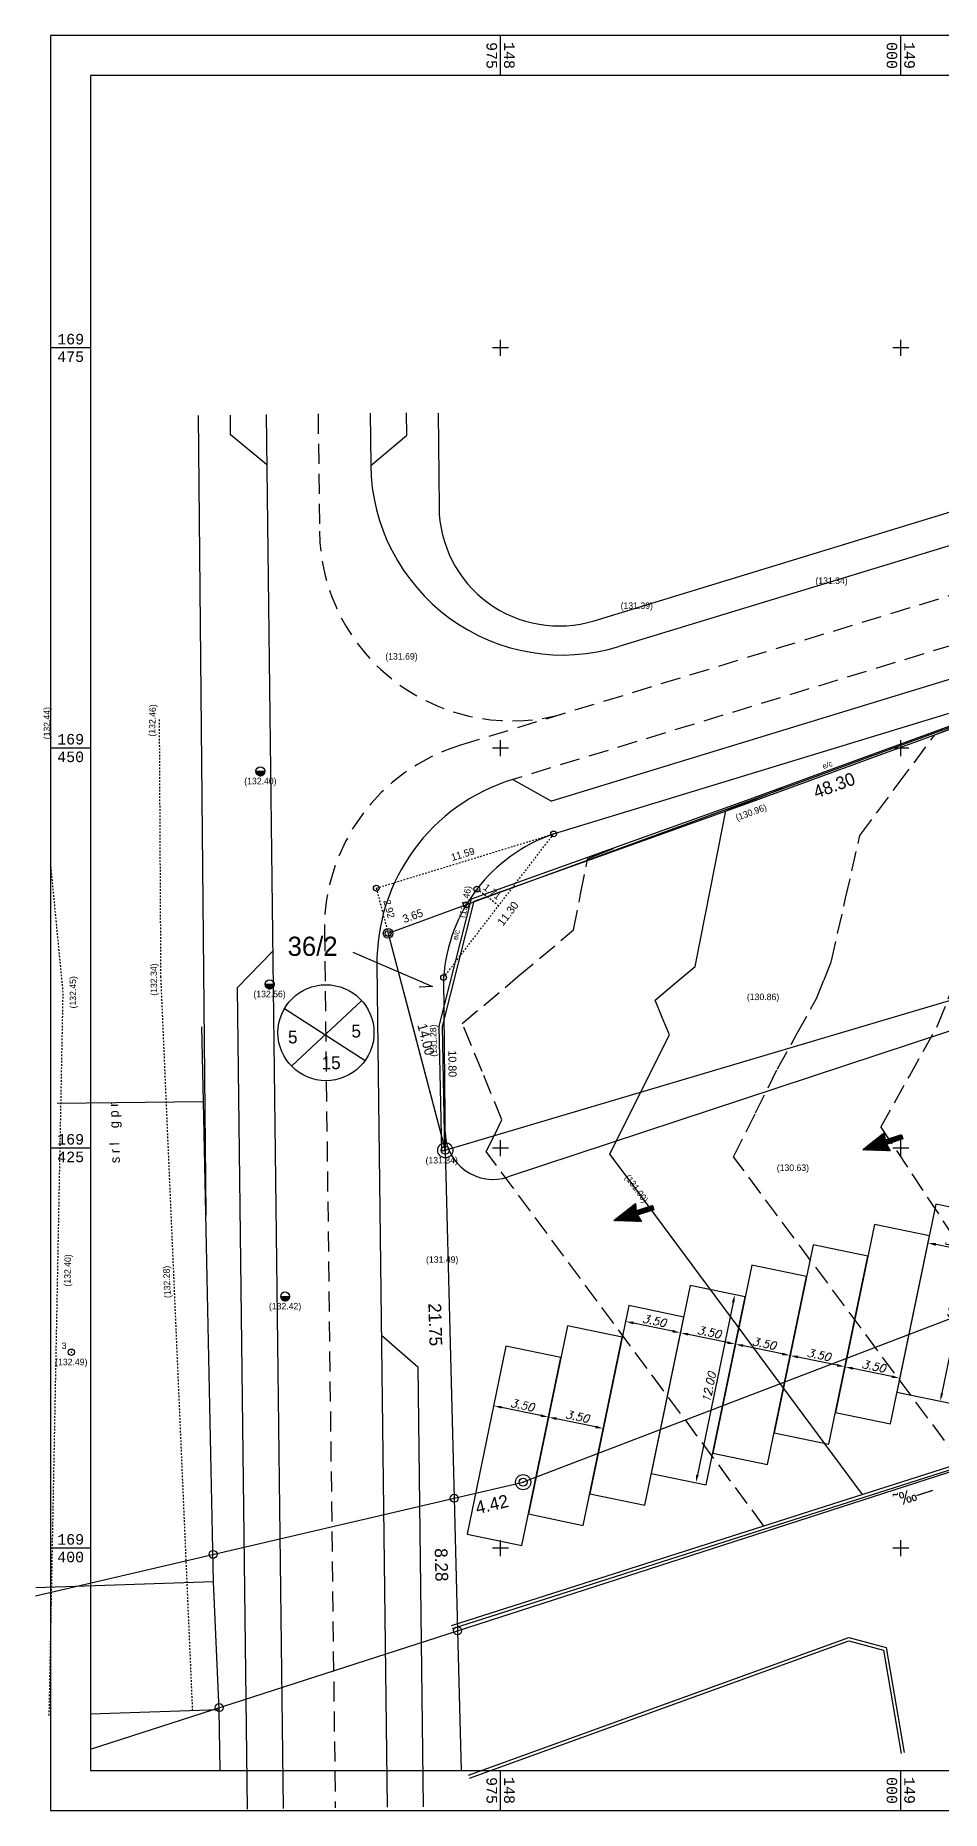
# Model space of a CAD drawing. Extents: x 148861 to 149208, y 169271 to 169495.
# Drawn here: x 148945.9 to 149002.5, y 169383.6 to 169494.5 of the extents above; entities that cross this region are included whole.
import ezdxf
from ezdxf.enums import TextEntityAlignment as Align

# ---------------------------------------------------------------- set-up
doc = ezdxf.new("R2010")
doc.units = 0
doc.header["$LTSCALE"] = 0.1
doc.header["$MEASUREMENT"] = 0
for name, pattern in [('DASHDOT', [1, 0.5, -0.25, 0, -0.25]), ('DASHED', [17.5, 12.5, -5]), ('DASHED2', [0.375, 0.25, -0.125]), ('HIDDEN', [0.375, 0.25, -0.125])]:
    doc.linetypes.add(name, pattern=pattern)
doc.layers.get('0').update_dxf_attribs({"linetype": 'CONTINUOUS'})
doc.layers.get('DEFPOINTS').update_dxf_attribs({"linetype": 'CONTINUOUS'})
for name, color, linetype in [('001', 4, 'CONTINUOUS'), ('1KIR-EVEN', 142, 'CONTINUOUS'), ('2NEW_PT', 6, 'CONTINUOUS'), ('2OLD_PT', 3, 'CONTINUOUS'), ('ARKADI-CONT', 3, 'DASHED'), ('ARKADI-CONT-STEP', 5, 'CONTINUOUS'), ('BASIS_0-_1-_2-', 7, 'CONTINUOUS'), ('D', 4, 'CONTINUOUS'), ('DESC', 2, 'CONTINUOUS'), ('ELEV-CONT', 3, 'CONTINUOUS'), ('ELEV-POINT', 2, 'CONTINUOUS'), ('FRAME', 8, 'CONTINUOUS'), ('GRID1', 34, 'CONTINUOUS'), ('GRID2', 54, 'CONTINUOUS'), ('L', 7, 'CONTINUOUS'), ('P', 3, 'CONTINUOUS'), ('TR_ANOT_L', 8, 'CONTINUOUS'), ('TR_GILYON', 8, 'CONTINUOUS'), ('TR_MIDA', 8, 'CONTINUOUS'), ('Y', 4, 'DASHDOT')]:
    doc.layers.add(name, color=color, linetype=linetype)
doc.styles.add('10', font='heb.shx')
doc.styles.add('ITALIC', font='italic.shx')
doc.styles.add('MONOSI', font='monosi', dxfattribs={"width": 0.8})
doc.styles.add('S2', font='miryl.shx')
doc.styles.add('TRHEBTXT', font='hebtxt.shx')
doc.dimstyles.new('DIM-250', dxfattribs={"dimtxt": 0.5, "dimasz": 0.5, "dimexe": 0.1, "dimexo": 0.625, "dimgap": 0.15, "dimtad": 1, "dimzin": 1, "dimtxsty": 'ITALIC', "dimcen": 2.5, "dimse1": 1, "dimse2": 1, "dimazin": 3, "dimtfac": 1, "dimtmove": 0, "dimatfit": 3, "dimtolj": 1, "dimtzin": 0})

# ---------------------------------------------------------------- blocks, each defined once
blk = doc.blocks.new('TRP0001')
at = {"linetype": 'CONTINUOUS'}
for centre, radius in [((0, 0, 3000), 0.95), ((0, 0, 3001), 0.5)]:
    blk.add_circle(centre, radius, dxfattribs=at)
blk.add_point((0, 0))
at = {"style": 'TRHEBTXT', "flags": 8}
blk.add_attdef('HIGHTC', (1.5, 0), '', height=1.6, dxfattribs=at)
blk = doc.blocks.new('TRP0002')
at = {"linetype": 'CONTINUOUS'}
blk.add_circle((0, 0, 3000), 0.5, dxfattribs=at)
blk.add_point((0, 0))
at = {"style": 'TRHEBTXT', "flags": 8}
blk.add_attdef('HIGHTC', (1, 0), '', height=1.6, dxfattribs=at)
blk = doc.blocks.new('TR_FRONT')
blk = doc.blocks.new('ANOT10')
blk = doc.blocks.new('2')
at = {"layer": 'DESC'}
blk.add_circle((0, 0), 0.18, dxfattribs=at)
blk = doc.blocks.new('3')
at = {"layer": 'DESC'}
for radius in [0.3, 0.18]:
    blk.add_circle((0, 0), radius, dxfattribs=at)
blk = doc.blocks.new('GRIDA1')
at = {"layer": 'GRID1'}
blk.add_line((5, 0), (-5, 0), dxfattribs=at)
blk = doc.blocks.new('GRIDA2')
at = {"layer": 'GRID1'}
for p, q in [((2, 0), (-2, 0)), ((0, -2), (0, 2))]:
    blk.add_line(p, q, dxfattribs=at)
blk = doc.blocks.new('*D54')
at = {"layer": 'DEFPOINTS', "color": 0}
for p in [(149001.7, 169419.08), (149001.18, 169416.56), (149004.6, 169415.85)]:
    blk.add_point(p, dxfattribs=at)
at = {"layer": 'FRAME', "color": 0}
blk.add_line((149004.63, 169418.47), (149002.19, 169418.98), dxfattribs=at)
for points in [[(149002.2, 169419.06), (149002.17, 169418.89), (149001.7, 169419.08)], [(149004.65, 169418.55), (149004.62, 169418.39), (149005.12, 169418.37)]]:
    blk.add_solid(points, dxfattribs=at)
at = {"layer": 'FRAME', "color": 0, "insert": (149003.49, 169419.11), "char_height": 0.5, "attachment_point": 5, "rotation": 348.29, "style": 'ITALIC'}
blk.add_mtext('\\A1;3.50', dxfattribs=at)
blk = doc.blocks.new('*D55')
at = {"layer": 'DEFPOINTS', "color": 0}
for p in [(148996.52, 169411.33), (148996.22, 169409.91), (148999.65, 169409.2)]:
    blk.add_point(p, dxfattribs=at)
at = {"layer": 'FRAME', "color": 0}
blk.add_line((148999.45, 169410.72), (148997.01, 169411.23), dxfattribs=at)
for points in [[(148997.02, 169411.31), (148996.99, 169411.15), (148996.52, 169411.33)], [(148999.47, 169410.8), (148999.44, 169410.64), (148999.94, 169410.62)]]:
    blk.add_solid(points, dxfattribs=at)
at = {"layer": 'FRAME', "color": 0, "insert": (148998.31, 169411.37), "char_height": 0.5, "attachment_point": 5, "rotation": 348.29, "style": 'ITALIC'}
blk.add_mtext('\\A1;3.50', dxfattribs=at)
blk = doc.blocks.new('*D56')
at = {"layer": 'DEFPOINTS', "color": 0}
for p in [(148993.09, 169412.04), (148992.57, 169409.52), (148996.22, 169409.91)]:
    blk.add_point(p, dxfattribs=at)
at = {"layer": 'FRAME', "color": 0}
blk.add_line((148996.03, 169411.43), (148993.58, 169411.94), dxfattribs=at)
for points in [[(148993.6, 169412.02), (148993.56, 169411.86), (148993.09, 169412.04)], [(148996.04, 169411.51), (148996.01, 169411.35), (148996.52, 169411.33)]]:
    blk.add_solid(points, dxfattribs=at)
at = {"layer": 'FRAME', "color": 0, "insert": (148994.88, 169412.08), "char_height": 0.5, "attachment_point": 5, "rotation": 348.29, "style": 'ITALIC'}
blk.add_mtext('\\A1;3.50', dxfattribs=at)
blk = doc.blocks.new('*D57')
at = {"layer": 'DEFPOINTS', "color": 0}
for p in [(148989.66, 169412.75), (148989.14, 169410.23), (148992.57, 169409.52)]:
    blk.add_point(p, dxfattribs=at)
at = {"layer": 'FRAME', "color": 0}
blk.add_line((148992.6, 169412.14), (148990.15, 169412.65), dxfattribs=at)
for points in [[(148990.17, 169412.73), (148990.13, 169412.57), (148989.66, 169412.75)], [(148992.62, 169412.22), (148992.58, 169412.06), (148993.09, 169412.04)]]:
    blk.add_solid(points, dxfattribs=at)
at = {"layer": 'FRAME', "color": 0, "insert": (148991.46, 169412.79), "char_height": 0.5, "attachment_point": 5, "rotation": 348.29, "style": 'ITALIC'}
blk.add_mtext('\\A1;3.50', dxfattribs=at)
blk = doc.blocks.new('*D58')
at = {"layer": 'DEFPOINTS', "color": 0}
for p in [(148986.23, 169413.46), (148985.71, 169410.95), (148989.14, 169410.23)]:
    blk.add_point(p, dxfattribs=at)
at = {"layer": 'FRAME', "color": 0}
blk.add_line((148989.17, 169412.85), (148986.72, 169413.36), dxfattribs=at)
for points in [[(148986.74, 169413.44), (148986.71, 169413.28), (148986.23, 169413.46)], [(148989.19, 169412.93), (148989.16, 169412.77), (148989.66, 169412.75)]]:
    blk.add_solid(points, dxfattribs=at)
at = {"layer": 'FRAME', "color": 0, "insert": (148988.03, 169413.5), "char_height": 0.5, "attachment_point": 5, "rotation": 348.29, "style": 'ITALIC'}
blk.add_mtext('\\A1;3.50', dxfattribs=at)
blk = doc.blocks.new('*D59')
at = {"layer": 'DEFPOINTS', "color": 0}
for p in [(148982.81, 169414.17), (148982.29, 169411.66), (148985.71, 169410.95)]:
    blk.add_point(p, dxfattribs=at)
at = {"layer": 'FRAME', "color": 0}
blk.add_line((148985.75, 169413.56), (148983.3, 169414.07), dxfattribs=at)
for points in [[(148983.31, 169414.15), (148983.28, 169413.99), (148982.81, 169414.17)], [(148985.76, 169413.64), (148985.73, 169413.48), (148986.23, 169413.46)]]:
    blk.add_solid(points, dxfattribs=at)
at = {"layer": 'FRAME', "color": 0, "insert": (148984.6, 169414.21), "char_height": 0.5, "attachment_point": 5, "rotation": 348.29, "style": 'ITALIC'}
blk.add_mtext('\\A1;3.50', dxfattribs=at)
blk = doc.blocks.new('*D60')
at = {"layer": 'DEFPOINTS', "color": 0}
for p in [(148977.99, 169408.19), (148977.7, 169406.77), (148981.13, 169406.06)]:
    blk.add_point(p, dxfattribs=at)
at = {"layer": 'FRAME', "color": 0}
blk.add_line((148980.93, 169407.58), (148978.48, 169408.09), dxfattribs=at)
for points in [[(148978.5, 169408.17), (148978.47, 169408.01), (148977.99, 169408.19)], [(148980.95, 169407.66), (148980.91, 169407.5), (148981.42, 169407.48)]]:
    blk.add_solid(points, dxfattribs=at)
at = {"layer": 'FRAME', "color": 0, "insert": (148979.79, 169408.23), "char_height": 0.5, "attachment_point": 5, "rotation": 348.29, "style": 'ITALIC'}
blk.add_mtext('\\A1;3.50', dxfattribs=at)
blk = doc.blocks.new('*D61')
at = {"layer": 'DEFPOINTS', "color": 0}
for p in [(148974.57, 169408.9), (148974.05, 169406.38), (148977.7, 169406.77)]:
    blk.add_point(p, dxfattribs=at)
at = {"layer": 'FRAME', "color": 0}
blk.add_line((148977.5, 169408.29), (148975.06, 169408.8), dxfattribs=at)
for points in [[(148975.07, 169408.88), (148975.04, 169408.72), (148974.57, 169408.9)], [(148977.52, 169408.37), (148977.49, 169408.21), (148977.99, 169408.19)]]:
    blk.add_solid(points, dxfattribs=at)
at = {"layer": 'FRAME', "color": 0, "insert": (148976.36, 169408.94), "char_height": 0.5, "attachment_point": 5, "rotation": 348.29, "style": 'ITALIC'}
blk.add_mtext('\\A1;3.50', dxfattribs=at)
blk = doc.blocks.new('*D62')
at = {"layer": 'DEFPOINTS', "color": 0}
for p in [(149002.2, 169421.5), (148999.76, 169409.75), (149002.47, 169409.19)]:
    blk.add_point(p, dxfattribs=at)
at = {"layer": 'FRAME', "color": 0}
blk.add_line((149004.8, 169420.45), (149002.57, 169409.68), dxfattribs=at)
for points in [[(149004.72, 169420.46), (149004.88, 169420.43), (149004.9, 169420.94)], [(149002.49, 169409.69), (149002.65, 169409.66), (149002.47, 169409.19)]]:
    blk.add_solid(points, dxfattribs=at)
at = {"layer": 'FRAME', "color": 0, "insert": (149003.29, 169415.14), "char_height": 0.5, "attachment_point": 5, "rotation": 78.29, "style": 'ITALIC'}
blk.add_mtext('\\A1;12.00', dxfattribs=at)
blk = doc.blocks.new('*D64')
at = {"layer": 'DEFPOINTS', "color": 0}
for p in [(148990.28, 169415.71), (148987.2, 169404.1), (148987.84, 169403.96)]:
    blk.add_point(p, dxfattribs=at)
at = {"layer": 'FRAME', "color": 0}
blk.add_line((148989.53, 169415.36), (148987.3, 169404.59), dxfattribs=at)
for points in [[(148989.45, 169415.37), (148989.61, 169415.34), (148989.63, 169415.85)], [(148987.22, 169404.6), (148987.38, 169404.57), (148987.2, 169404.1)]]:
    blk.add_solid(points, dxfattribs=at)
at = {"layer": 'FRAME', "color": 0, "insert": (148988.02, 169410.05), "char_height": 0.5, "attachment_point": 5, "rotation": 78.29, "style": 'ITALIC'}
blk.add_mtext('\\A1;12.00', dxfattribs=at)
blk = doc.blocks.new('*X35')
at = {"color": 0}
for p, q in [((1255.865578, 916.843232), (1256.124858, 917.102512)), ((1255.875812, 916.871144), (1256.120115, 917.115447)), ((1255.886047, 916.899056), (1256.115372, 917.128381)), ((1255.896281, 916.926968), (1256.11063, 917.141316)), ((1255.906516, 916.95488), (1256.105887, 917.154251)), ((1255.91675, 916.982792), (1256.101144, 917.167186)), ((1255.926985, 917.010704), (1256.096401, 917.180121)), ((1255.937219, 917.038616), (1256.091658, 917.193056)), ((1255.947453, 917.066529), (1256.086916, 917.205991)), ((1255.957688, 917.094441), (1256.082173, 917.218926)), ((1255.967922, 917.122353), (1256.07743, 917.231861)), ((1255.978157, 917.150265), (1256.072687, 917.244795)), ((1255.988391, 917.178177), (1256.067944, 917.25773)), ((1255.998626, 917.206089), (1256.063202, 917.270665)), ((1256.00886, 917.234001), (1256.058459, 917.2836)), ((1256.019095, 917.261913), (1256.053716, 917.296535)), ((1256.029329, 917.289825), (1256.048973, 917.30947)), ((1256.039563, 917.317738), (1256.044231, 917.322405)), ((1255.497138, 915.838396), (1256.295598, 916.636856)), ((1255.505964, 915.829544), (1256.300341, 916.623921)), ((1255.507373, 915.866308), (1256.290856, 916.649791)), ((1255.517607, 915.89422), (1256.286113, 916.662726)), ((1255.527841, 915.922132), (1256.28137, 916.675661)), ((1255.529081, 915.834983), (1256.305084, 916.610986)), ((1255.538076, 915.950044), (1256.276627, 916.688596)), ((1255.54831, 915.977956), (1256.271884, 916.70153)), ((1255.552198, 915.840422), (1256.309827, 916.598051)), ((1255.558545, 916.005868), (1256.267142, 916.714465)), ((1255.568779, 916.03378), (1256.262399, 916.7274)), ((1255.575315, 915.845862), (1256.31457, 916.585116)), ((1255.579014, 916.061693), (1256.257656, 916.740335)), ((1255.589248, 916.089605), (1256.252913, 916.75327)), ((1255.598432, 915.851301), (1256.319312, 916.572182)), ((1255.599482, 916.117517), (1256.24817, 916.766205)), ((1255.609717, 916.145429), (1256.243428, 916.77914)), ((1255.619951, 916.173341), (1256.238685, 916.792075)), ((1255.621549, 915.85674), (1256.324055, 916.559247)), ((1255.630186, 916.201253), (1256.233942, 916.805009)), ((1255.64042, 916.229165), (1256.229199, 916.817944)), ((1255.644666, 915.86218), (1256.328798, 916.546312)), ((1255.650655, 916.257077), (1256.224457, 916.830879)), ((1255.660889, 916.284989), (1256.219714, 916.843814)), ((1255.667783, 915.867619), (1256.333541, 916.533377)), ((1255.671124, 916.312902), (1256.214971, 916.856749)), ((1255.681358, 916.340814), (1256.210228, 916.869684)), ((1255.6909, 915.873058), (1256.338283, 916.520442)), ((1255.691592, 916.368726), (1256.205485, 916.882619)), ((1255.701827, 916.396638), (1256.200743, 916.895554)), ((1255.712061, 916.42455), (1256.196, 916.908488)), ((1255.714016, 915.878497), (1256.343026, 916.507507)), ((1255.722296, 916.452462), (1256.191257, 916.921423)), ((1255.73253, 916.480374), (1256.186514, 916.934358)), ((1255.737133, 915.883937), (1256.347769, 916.494572)), ((1255.742765, 916.508286), (1256.181771, 916.947293)), ((1255.752999, 916.536198), (1256.177029, 916.960228)), ((1255.76025, 915.889376), (1256.352512, 916.481637)), ((1255.763234, 916.564111), (1256.172286, 916.973163)), ((1255.773468, 916.592023), (1256.167543, 916.986098)), ((1255.783367, 915.894815), (1256.357255, 916.468703)), ((1255.783702, 916.619935), (1256.1628, 916.999033)), ((1255.793937, 916.647847), (1256.158057, 917.011968)), ((1255.804171, 916.675759), (1256.153315, 917.024902)), ((1255.806484, 915.900255), (1256.361997, 916.455768)), ((1255.814406, 916.703671), (1256.148572, 917.037837)), ((1255.82464, 916.731583), (1256.143829, 917.050772)), ((1255.829601, 915.905694), (1256.36674, 916.442833)), ((1255.834875, 916.759495), (1256.139086, 917.063707)), ((1255.845109, 916.787407), (1256.134344, 917.076642)), ((1255.852718, 915.911133), (1256.371483, 916.429898)), ((1255.855343, 916.81532), (1256.129601, 917.089577)), ((1255.875835, 915.916572), (1256.376226, 916.416963)), ((1255.898952, 915.922012), (1256.380969, 916.404028)), ((1255.917753, 915.923135), (1256.385711, 916.391093)), ((1255.917753, 915.905457), (1256.390454, 916.378158)), ((1255.917753, 915.887779), (1256.395197, 916.365224)), ((1255.917753, 915.870102), (1256.39994, 916.352289)), ((1255.917753, 915.852424), (1256.404683, 916.339354)), ((1255.917753, 915.834746), (1256.409425, 916.326419)), ((1255.917753, 915.817069), (1256.414168, 916.313484)), ((1255.917753, 915.799391), (1256.418911, 916.300549)), ((1255.917753, 915.781713), (1256.423654, 916.287614)), ((1255.917753, 915.764036), (1256.428396, 916.274679)), ((1255.917753, 915.746358), (1256.433139, 916.261744)), ((1255.917753, 915.72868), (1256.437882, 916.24881)), ((1255.917753, 915.711002), (1256.442625, 916.235875)), ((1255.917753, 915.693325), (1256.447368, 916.22294)), ((1256.168391, 915.926285), (1256.45211, 916.210005)), ((1256.182701, 915.922918), (1256.456853, 916.19707)), ((1256.197012, 915.919551), (1256.461596, 916.184135)), ((1256.211322, 915.916184), (1256.466339, 916.1712)), ((1256.225633, 915.912817), (1256.471082, 916.158265)), ((1256.239943, 915.909449), (1256.475824, 916.145331)), ((1256.254254, 915.906082), (1256.480567, 916.132396)), ((1256.268564, 915.902715), (1256.48531, 916.119461)), ((1256.282875, 915.899348), (1256.490053, 916.106526)), ((1256.297185, 915.895981), (1256.494796, 916.093591)), ((1256.311496, 915.892613), (1256.499538, 916.080656)), ((1256.325806, 915.889246), (1256.504281, 916.067721)), ((1255.917753, 915.675647), (1256.167753, 915.925647)), ((1255.917753, 915.657969), (1256.167753, 915.907969)), ((1255.917753, 915.640292), (1256.167753, 915.890292)), ((1255.917753, 915.622614), (1256.167753, 915.872614)), ((1255.917753, 915.604936), (1256.167753, 915.854936)), ((1255.917753, 915.587259), (1256.167753, 915.837259)), ((1255.917753, 915.569581), (1256.167753, 915.819581)), ((1255.917753, 915.551903), (1256.167753, 915.801903)), ((1255.917753, 915.534226), (1256.167753, 915.784226)), ((1255.917753, 915.516548), (1256.167753, 915.766548)), ((1255.917753, 915.49887), (1256.167753, 915.74887)), ((1255.917753, 915.481193), (1256.167753, 915.731193)), ((1255.917753, 915.463515), (1256.167753, 915.713515)), ((1255.917753, 915.445837), (1256.167753, 915.695837)), ((1255.917753, 915.42816), (1256.167753, 915.67816)), ((1255.917753, 915.410482), (1256.167753, 915.660482)), ((1255.917753, 915.392804), (1256.167753, 915.642804)), ((1255.917753, 915.375127), (1256.167753, 915.625127)), ((1255.917753, 915.357449), (1256.167753, 915.607449)), ((1255.917753, 915.339771), (1256.167753, 915.589771)), ((1255.917753, 915.322094), (1256.167753, 915.572094)), ((1255.917753, 915.304416), (1256.167753, 915.554416)), ((1255.917753, 915.286738), (1256.167753, 915.536738)), ((1255.917753, 915.269061), (1256.167753, 915.519061)), ((1255.917753, 915.251383), (1256.167753, 915.501383)), ((1255.917753, 915.233705), (1256.167753, 915.483705)), ((1255.917753, 915.216028), (1256.167753, 915.466028)), ((1255.917753, 915.19835), (1256.167753, 915.44835)), ((1255.917753, 915.180672), (1256.167753, 915.430672)), ((1255.917753, 915.162995), (1256.167753, 915.412995)), ((1255.917753, 915.145317), (1256.167753, 915.395317)), ((1255.917753, 915.127639), (1256.167753, 915.377639)), ((1255.917753, 915.109962), (1256.167753, 915.359962)), ((1255.917753, 915.092284), (1256.167753, 915.342284)), ((1255.917753, 915.074606), (1256.167753, 915.324606)), ((1255.917753, 915.056929), (1256.167753, 915.306929)), ((1255.917753, 915.039251), (1256.167753, 915.289251)), ((1255.917753, 915.021573), (1256.167753, 915.271573)), ((1255.917753, 915.003896), (1256.167753, 915.253896)), ((1255.917753, 914.986218), (1256.167753, 915.236218)), ((1255.917753, 914.96854), (1256.167753, 915.21854)), ((1255.917753, 914.950863), (1256.167753, 915.200863)), ((1255.917753, 914.933185), (1256.167753, 915.183185)), ((1255.928681, 914.926435), (1256.167753, 915.165507)), ((1255.946358, 914.926435), (1256.167753, 915.14783)), ((1255.964036, 914.926435), (1256.167753, 915.130152)), ((1255.981714, 914.926435), (1256.167753, 915.112474)), ((1255.999391, 914.926435), (1256.167753, 915.094797)), ((1256.017069, 914.926435), (1256.167753, 915.077119)), ((1256.034747, 914.926435), (1256.167753, 915.059441)), ((1256.052424, 914.926435), (1256.167753, 915.041764)), ((1256.340117, 915.885879), (1256.509024, 916.054786)), ((1256.354427, 915.882512), (1256.513767, 916.041852)), ((1256.368738, 915.879145), (1256.518509, 916.028917)), ((1256.383048, 915.875778), (1256.523252, 916.015982)), ((1256.397359, 915.87241), (1256.527995, 916.003047)), ((1256.411669, 915.869043), (1256.532738, 915.990112)), ((1256.42598, 915.865676), (1256.537481, 915.977177)), ((1256.44029, 915.862309), (1256.542223, 915.964242)), ((1256.454601, 915.858942), (1256.546966, 915.951307)), ((1256.468911, 915.855575), (1256.551709, 915.938372)), ((1256.483222, 915.852207), (1256.556452, 915.925438)), ((1256.497532, 915.84884), (1256.561195, 915.912503)), ((1256.511843, 915.845473), (1256.565937, 915.899568)), ((1256.526153, 915.842106), (1256.57068, 915.886633)), ((1256.540464, 915.838739), (1256.575423, 915.873698)), ((1256.554774, 915.835371), (1256.580166, 915.860763)), ((1256.569085, 915.832004), (1256.584909, 915.847828)), ((1256.583395, 915.828637), (1256.589651, 915.834893)), ((1256.070102, 914.926435), (1256.167753, 915.024086)), ((1256.08778, 914.926435), (1256.167753, 915.006408)), ((1256.105457, 914.926435), (1256.167753, 914.988731)), ((1256.123135, 914.926435), (1256.167753, 914.971053)), ((1256.140813, 914.926435), (1256.167753, 914.953375)), ((1256.15849, 914.926435), (1256.167753, 914.935698))]:
    blk.add_line(p, q, dxfattribs=at)

msp = doc.modelspace()

# ---------------------------------------------------------------- linework, layer by layer
at = {"color": 7}
for points in [[(148999.346, 169424.831), (148997.621, 169424.889), (148998.975, 169425.959), (148999.015, 169425.49), (149000.041, 169425.827), (149000.126, 169425.57), (148999.1, 169425.233)], [(148983.802, 169420.41), (148982.078, 169420.469), (148983.431, 169421.539), (148983.472, 169421.069), (148984.498, 169421.406), (148984.582, 169421.15), (148983.556, 169420.813)]]:
    msp.add_lwpolyline(points, close=True, dxfattribs=at)
at = {"layer": '001'}
for p, q in [((148958.096, 169470.809), (148958.111, 169469.581)), ((148960.346, 169470.837), (148961.421, 169383.729)), ((148966.845, 169470.917), (148966.886, 169467.663)), ((148969.095, 169470.945), (148969.113, 169469.538)), ((148960.384, 169467.722), (148958.111, 169469.581)), ((148966.886, 169467.663), (148969.113, 169469.538)), ((148975.762, 169448.034), (148978.186, 169446.684)), ((148960.76, 169437.28), (148958.538, 169435.012)), ((148967.271, 169436.411), (148967.921, 169383.81)), ((148958.538, 169435.012), (148959.172, 169383.701)), ((148967.557, 169413.312), (148969.831, 169411.33)), ((148969.831, 169411.33), (148970.171, 169383.837))]:
    msp.add_line(p, q, dxfattribs=at)
at = {"layer": '001', "color": 7, "linetype": 'HIDDEN', "ltscale": 50}
for p, q in [((148963.596, 169470.877), (148963.686, 169463.548)), ((149036.419, 169469.717), (148972.485, 169450.17)), ((149037.296, 169466.848), (148975.762, 169448.034)), ((148963.995, 169438.546), (148964.671, 169383.769))]:
    msp.add_line(p, q, dxfattribs=at)
at = {"layer": '001'}
for centre, radius, start, end in [((148978.885, 169467.812), 12, 180.70738, 287.00049), ((148979.271, 169436.559), 12, 107.00049, 180.70738), ((148974.534, 169426.045), 3, 180.5599, 288.28996)]:
    msp.add_arc(centre, radius, start, end, dxfattribs=at)
at = {"layer": '001', "color": 7, "linetype": 'HIDDEN', "ltscale": 50}
for centre, start, end in [((148975.685, 169463.696), 180.70738, 287.00049), ((148975.994, 169438.694), 107.00049, 180.70738)]:
    msp.add_arc(centre, 12, start, end, dxfattribs=at)
at = {"layer": '1KIR-EVEN', "color": 8}
for p, q in [((149005.289, 169405.797), (148971.909, 169395.147)), ((149005.35, 169405.607), (148971.97, 169394.957)), ((148972.986, 169385.81), (148996.747, 169394.417)), ((148973.054, 169385.622), (148996.756, 169394.208)), ((148996.747, 169394.417), (148999.096, 169393.79)), ((148996.756, 169394.208), (148998.921, 169393.63)), ((148999.096, 169393.79), (149000.211, 169387.228)), ((148998.921, 169393.63), (149000.019, 169387.164))]:
    msp.add_line(p, q, dxfattribs=at)
at = {"layer": 'ARKADI-CONT', "color": 8}
msp.add_line((148998.76, 169426.303), (149011.125, 169407.621), dxfattribs=at)
for points in [[(148998.76, 169426.303), (149000.543, 169429.503), (149002.325, 169432.704), (149003.853, 169436.561), (149005.381, 169440.418), (149005.575, 169441.275), (149005.769, 169442.132), (149006.711, 169443.397), (149007.654, 169444.663), (149010.639, 169447.423), (149013.625, 169450.183), (149017.457, 169454.002), (149021.29, 169457.82), (149021.29, 169457.82), (149028.296, 169457.84), (149035.302, 169457.86), (149035.684, 169459.043), (149036.066, 169460.226)], [(149003.785, 169405.317), (148989.886, 169424.019), (148989.56, 169424.459), (148990.927, 169427.206), (148992.294, 169429.952), (148993.516, 169432.146), (148994.738, 169434.34), (148995.205, 169435.519), (148995.672, 169436.697), (148996.558, 169440.615), (148997.443, 169444.533), (148999.783, 169447.674), (149002.123, 169450.815), (149002.656, 169451.027), (149003.19, 169451.238)], [(148991.456, 169401.384), (148975.788, 169422.516), (148974.102, 169424.79), (148974.594, 169425.777), (148975.085, 169426.764), (148973.845, 169429.779), (148972.606, 169432.794), (148976.085, 169435.718), (148979.564, 169438.641), (148980.001, 169440.862), (148980.439, 169443.082), (148981.251, 169443.403), (148982.063, 169443.725)]]:
    msp.add_lwpolyline(points, dxfattribs=at)
at = {"layer": 'ARKADI-CONT-STEP', "color": 8}
msp.add_lwpolyline([(148997.609, 169403.347), (148982.837, 169423.268), (148981.831, 169424.625), (148983.687, 169428.354), (148985.543, 169432.082), (148985.098, 169433.164), (148984.653, 169434.247), (148985.902, 169435.296), (148987.151, 169436.346), (148988.11, 169441.209), (148989.069, 169446.072), (148990.848, 169446.777), (148992.626, 169447.482)], dxfattribs=at)
at = {"layer": 'BASIS_0-_1-_2-', "color": 8}
for p, q in [((148971.546, 169424.863), (149058.965, 169450.855)), ((148968.93, 169434.789), (148971.546, 169424.863)), ((149053.874, 169433.792), (148976.408, 169404.124)), ((148971.546, 169424.863), (148972.101, 169403.121)), ((148972.311, 169394.845), (149054.503, 169421.378)), ((148972.101, 169403.121), (148976.408, 169404.124)), ((148945.944, 169397.027), (148972.101, 169403.121)), ((148972.101, 169403.121), (148972.311, 169394.845)), ((148949.39, 169387.446), (148972.311, 169394.845)), ((148972.311, 169394.845), (148972.533, 169386.109))]:
    msp.add_line(p, q, dxfattribs=at)
at = {"layer": 'BASIS_0-_1-_2-', "color": 8, "linetype": 'CONTINUOUS'}
for p, q in [((148956.441, 169427.897), (148956.34, 169432.575)), ((148956.441, 169427.897), (148947.289, 169427.788)), ((148957.071, 169397.9), (148956.441, 169427.897)), ((148957.071, 169397.9), (148945.966, 169397.529)), ((148957.427, 169389.907), (148957.071, 169397.9)), ((148957.427, 169389.907), (148949.39, 169389.639)), ((148957.471, 169386.109), (148957.427, 169389.907))]:
    msp.add_line(p, q, dxfattribs=at)
at = {"layer": 'D', "color": 8}
for p, q in [((148961.502, 169433.727), (148966.529, 169430.464)), ((148966.321, 169434.217), (148961.931, 169430.128))]:
    msp.add_line(p, q, dxfattribs=at)
msp.add_circle((148964.09, 169432.211), 3, dxfattribs=at)
at = {"layer": 'DESC', "color": 8}
for p, q in [((148959.717, 169448.547), (148960.277, 169448.547)), ((148959.717, 169448.53), (148960.277, 169448.53)), ((148959.719, 169448.512), (148960.275, 169448.512)), ((148959.722, 169448.495), (148960.272, 169448.495)), ((148959.725, 169448.477), (148960.269, 169448.477)), ((148959.73, 169448.46), (148960.264, 169448.46)), ((148959.737, 169448.442), (148960.257, 169448.442)), ((148959.744, 169448.425), (148960.25, 169448.425)), ((148959.753, 169448.407), (148960.241, 169448.407)), ((148959.764, 169448.39), (148960.23, 169448.39)), ((148959.777, 169448.372), (148960.217, 169448.372)), ((148959.792, 169448.355), (148960.202, 169448.355)), ((148959.81, 169448.337), (148960.184, 169448.337)), ((148959.81, 169448.337), (148960.184, 169448.337)), ((148959.831, 169448.32), (148960.163, 169448.32)), ((148959.858, 169448.302), (148960.136, 169448.302)), ((148959.894, 169448.285), (148960.1, 169448.285)), ((148959.963, 169448.267), (148960.031, 169448.267)), ((148960.289, 169435.239), (148960.849, 169435.239)), ((148960.289, 169435.222), (148960.849, 169435.222)), ((148960.291, 169435.204), (148960.847, 169435.204)), ((148960.294, 169435.187), (148960.844, 169435.187)), ((148960.297, 169435.169), (148960.841, 169435.169)), ((148960.302, 169435.152), (148960.836, 169435.152)), ((148960.309, 169435.134), (148960.829, 169435.134)), ((148960.316, 169435.117), (148960.822, 169435.117)), ((148960.325, 169435.099), (148960.813, 169435.099)), ((148960.336, 169435.082), (148960.802, 169435.082)), ((148960.349, 169435.064), (148960.789, 169435.064)), ((148960.364, 169435.047), (148960.774, 169435.047)), ((148960.382, 169435.029), (148960.756, 169435.029)), ((148960.382, 169435.029), (148960.756, 169435.029)), ((148960.403, 169435.012), (148960.735, 169435.012)), ((148960.43, 169434.994), (148960.708, 169434.994)), ((148960.466, 169434.977), (148960.672, 169434.977)), ((148960.535, 169434.959), (148960.603, 169434.959)), ((148961.261, 169415.734), (148961.821, 169415.734)), ((148961.261, 169415.717), (148961.821, 169415.717)), ((148961.263, 169415.699), (148961.819, 169415.699)), ((148961.266, 169415.682), (148961.816, 169415.682)), ((148961.269, 169415.664), (148961.813, 169415.664)), ((148961.274, 169415.647), (148961.808, 169415.647)), ((148961.281, 169415.629), (148961.801, 169415.629)), ((148961.288, 169415.612), (148961.794, 169415.612)), ((148961.297, 169415.594), (148961.785, 169415.594)), ((148961.308, 169415.577), (148961.774, 169415.577)), ((148961.321, 169415.559), (148961.761, 169415.559)), ((148961.336, 169415.542), (148961.746, 169415.542)), ((148961.354, 169415.524), (148961.728, 169415.524)), ((148961.354, 169415.524), (148961.728, 169415.524)), ((148961.375, 169415.507), (148961.707, 169415.507)), ((148961.402, 169415.489), (148961.68, 169415.489)), ((148961.438, 169415.472), (148961.644, 169415.472)), ((148961.507, 169415.454), (148961.575, 169415.454))]:
    msp.add_line(p, q, dxfattribs=at)
for centre in [(148959.997, 169448.545), (148960.569, 169435.237), (148961.541, 169415.732)]:
    msp.add_circle(centre, 0.28, dxfattribs=at)
at = {"layer": 'FRAME', "color": 4}
for p, q in [((149035.542, 169472.586), (148982.393, 169456.336)), ((149037.881, 169464.935), (148978.186, 169446.684)), ((149031.531, 169441.725), (148975.476, 169423.197)), ((149002.198, 169421.497), (148999.763, 169409.747)), ((149005.625, 169420.787), (149002.198, 169421.497)), ((148998.361, 169420.229), (148995.925, 169408.479)), ((149001.788, 169419.519), (148998.361, 169420.229)), ((148999.353, 169407.768), (149001.788, 169419.519)), ((148994.524, 169418.961), (148992.088, 169407.21)), ((148997.951, 169418.25), (148994.524, 169418.961)), ((148995.515, 169406.5), (148997.951, 169418.25)), ((148990.686, 169417.692), (148988.251, 169405.942)), ((148994.114, 169416.982), (148990.686, 169417.692)), ((148991.678, 169405.232), (148994.114, 169416.982)), ((148986.849, 169416.424), (148984.414, 169404.674)), ((148990.276, 169415.714), (148986.849, 169416.424)), ((148983.012, 169415.156), (148980.576, 169403.406)), ((148986.439, 169414.445), (148983.012, 169415.156)), ((148987.841, 169403.963), (148990.276, 169415.714)), ((148979.175, 169413.887), (148976.739, 169402.137)), ((148982.602, 169413.177), (148979.175, 169413.887)), ((148984.003, 169402.695), (148986.439, 169414.445)), ((148975.337, 169412.619), (148972.902, 169400.869)), ((148978.764, 169411.909), (148975.337, 169412.619)), ((148980.166, 169401.427), (148982.602, 169413.177)), ((148976.329, 169400.159), (148978.764, 169411.909)), ((148999.763, 169409.747), (149003.19, 169409.037)), ((148995.925, 169408.479), (148999.353, 169407.768)), ((148992.088, 169407.21), (148995.515, 169406.5)), ((148988.251, 169405.942), (148991.678, 169405.232)), ((148984.414, 169404.674), (148987.841, 169403.963)), ((148980.576, 169403.406), (148984.003, 169402.695)), ((148976.739, 169402.137), (148980.166, 169401.427)), ((148972.902, 169400.869), (148976.329, 169400.159))]:
    msp.add_line(p, q, dxfattribs=at)
at = {"layer": 'FRAME', "color": 8}
msp.add_lwpolyline([(149104.141, 169494.523), (148946.89, 169494.523), (148946.89, 169383.609), (149104.141, 169383.609)], close=True, dxfattribs=at)
at = {"layer": 'L', "color": 8}
for p, q in [((148980.845, 169457.954), (149033.337, 169474.003)), ((148956.096, 169470.785), (148956.584, 169420.829)), ((148971.096, 169470.931), (148971.153, 169465.053)), ((149018.207, 169456.829), (148972.856, 169440.208)), ((148978.313, 169444.632), (149018.207, 169456.829)), ((148971.546, 169424.863), (149039.223, 169444.985)), ((148972.856, 169440.208), (148967.974, 169438.419)), ((148967.974, 169438.419), (148971.546, 169424.863)), ((148965.778, 169437.238), (148970.751, 169435.108)), ((148970.751, 169435.108), (148969.922, 169435.049)), ((148971.44, 169435.662), (148971.546, 169424.863))]:
    msp.add_line(p, q, dxfattribs=at)
for centre, radius, start, end in [((148978.653, 169465.126), 7.5, 180.5599, 287.00049), ((148981.609, 169434.988), 10.191, 108.87027, 176.20817)]:
    msp.add_arc(centre, radius, start, end, dxfattribs=at)
at = {"layer": 'P', "color": 8}
for p, q in [((148973.191, 169440.574), (148990.378, 169446.742)), ((148971.324, 169424.85), (148971.524, 169424.854))]:
    msp.add_line(p, q, dxfattribs=at)
for points in [[(148990.378, 169446.742), (149006.501, 169452.629), (149021.223, 169458.003), (149033.854, 169462.634), (149036.997, 169463.415), (149040.631, 169464.199), (149045.662, 169465.174)], [(148990.447, 169446.554), (149006.57, 169452.441)], [(148971.524, 169424.854), (148971.363, 169432.594), (148973.359, 169440.422), (148990.446, 169446.554)], [(148971.324, 169424.85), (148971.162, 169432.617), (148973.191, 169440.574)]]:
    msp.add_lwpolyline(points, dxfattribs=at)
at = {"layer": 'P', "color": 8, "linetype": 'DASHED2'}
for points in [[(148955.764, 169389.852), (148953.782, 169435.68), (148953.691, 169451.896)], [(148946.801, 169389.552), (148947.67, 169434.738), (148946.89, 169442.818)]]:
    msp.add_lwpolyline(points, dxfattribs=at)
at = {"layer": 'P', "color": 8}
msp.add_circle((148948.184, 169412.244), 0.2, dxfattribs=at)
msp.add_point((148948.184, 169412.244), dxfattribs=at)
at = {"layer": 'TR_GILYON', "color": 7}
msp.add_lwpolyline([(149101.641, 169492.023), (148949.39, 169492.023), (148949.39, 169386.109), (149101.641, 169386.109)], close=True, dxfattribs=at)
at = {"layer": 'Y', "color": 8}
for p, q in [((148967.23, 169441.243), (148978.313, 169444.632)), ((148971.44, 169435.662), (148978.313, 169444.632)), ((148967.23, 169441.243), (148967.974, 169438.419)), ((148974.877, 169440.147), (148973.52, 169441.187))]:
    msp.add_line(p, q, dxfattribs=at)

# ---------------------------------------------------------------- block references
at = {"color": 7, "xscale": 1.079999999997021, "yscale": 1.080000000001746, "zscale": 1.079999999998808, "rotation": 108.1928450484767}
for p in [(150362.339, 168445.491), (150346.795, 168441.07)]:
    msp.add_blockref('*X35', p, dxfattribs=at)
at = {"layer": '2NEW_PT', "color": 8, "xscale": 0.5, "yscale": 0.5, "zscale": 0.5}
for p in [(148972.101, 169403.121), (148957.035, 169399.611), (148972.311, 169394.845), (148957.421, 169390.038)]:
    msp.add_blockref('TRP0002', p, dxfattribs=at)
at = {"layer": '2OLD_PT', "color": 8, "xscale": 0.5, "yscale": 0.5, "zscale": 0.5}
for p in [(148971.546, 169424.863), (148976.408, 169404.124)]:
    msp.add_blockref('TRP0001', p, dxfattribs=at)
at = {"layer": 'FRAME', "color": 3}
ref = msp.add_blockref('GRIDA1', (148975, 169493.273), dxfattribs=dict(at, xscale=0.25, yscale=0.25, zscale=0.25, rotation=270))
ref.add_attrib('CO2', '975', dxfattribs={"layer": 'GRID2', "height": 0.66, "rotation": 270, "style": 'MONOSI'}).set_placement((148974.45, 169493.273), align=Align.MIDDLE)
ref.add_attrib('CO1', '148', dxfattribs={"layer": 'GRID2', "height": 0.66, "rotation": 270, "style": 'MONOSI'}).set_placement((148975.55, 169493.273), align=Align.MIDDLE)
ref = msp.add_blockref('GRIDA1', (149000, 169493.273), dxfattribs=dict(at, xscale=0.25, yscale=0.25, zscale=0.25, rotation=270))
ref.add_attrib('CO2', '000', dxfattribs={"layer": 'GRID2', "height": 0.66, "rotation": 270, "style": 'MONOSI'}).set_placement((148999.45, 169493.273), align=Align.MIDDLE)
ref.add_attrib('CO1', '149', dxfattribs={"layer": 'GRID2', "height": 0.66, "rotation": 270, "style": 'MONOSI'}).set_placement((149000.55, 169493.273), align=Align.MIDDLE)
ref = msp.add_blockref('GRIDA1', (148948.14, 169475), dxfattribs=dict(at, xscale=0.25, yscale=0.25, zscale=0.25))
ref.add_attrib('CO2', '475', dxfattribs={"layer": 'GRID2', "height": 0.66, "style": 'MONOSI'}).set_placement((148948.14, 169474.45), align=Align.MIDDLE)
ref.add_attrib('CO1', '169', dxfattribs={"layer": 'GRID2', "height": 0.66, "style": 'MONOSI'}).set_placement((148948.14, 169475.55), align=Align.MIDDLE)
at = {"layer": 'FRAME', "color": 3, "xscale": 0.25, "yscale": 0.25, "zscale": 0.25}
for p in [(148975, 169475), (149000, 169475), (148975, 169450), (149000, 169450), (148975, 169425), (149000, 169425), (148975, 169400), (149000, 169400)]:
    msp.add_blockref('GRIDA2', p, dxfattribs=at)
at = {"layer": 'FRAME', "color": 3}
ref = msp.add_blockref('GRIDA1', (148948.14, 169450), dxfattribs=dict(at, xscale=0.25, yscale=0.25, zscale=0.25))
ref.add_attrib('CO2', '450', dxfattribs={"layer": 'GRID2', "height": 0.66, "style": 'MONOSI'}).set_placement((148948.14, 169449.45), align=Align.MIDDLE)
ref.add_attrib('CO1', '169', dxfattribs={"layer": 'GRID2', "height": 0.66, "style": 'MONOSI'}).set_placement((148948.14, 169450.55), align=Align.MIDDLE)
ref = msp.add_blockref('GRIDA1', (148948.14, 169425), dxfattribs=dict(at, xscale=0.25, yscale=0.25, zscale=0.25))
ref.add_attrib('CO2', '425', dxfattribs={"layer": 'GRID2', "height": 0.66, "style": 'MONOSI'}).set_placement((148948.14, 169424.45), align=Align.MIDDLE)
ref.add_attrib('CO1', '169', dxfattribs={"layer": 'GRID2', "height": 0.66, "style": 'MONOSI'}).set_placement((148948.14, 169425.55), align=Align.MIDDLE)
ref = msp.add_blockref('GRIDA1', (148948.14, 169400), dxfattribs=dict(at, xscale=0.25, yscale=0.25, zscale=0.25))
ref.add_attrib('CO2', '400', dxfattribs={"layer": 'GRID2', "height": 0.66, "style": 'MONOSI'}).set_placement((148948.14, 169399.45), align=Align.MIDDLE)
ref.add_attrib('CO1', '169', dxfattribs={"layer": 'GRID2', "height": 0.66, "style": 'MONOSI'}).set_placement((148948.14, 169400.55), align=Align.MIDDLE)
ref = msp.add_blockref('GRIDA1', (148975, 169384.859), dxfattribs=dict(at, xscale=0.25, yscale=0.25, zscale=0.25, rotation=270))
ref.add_attrib('CO2', '975', dxfattribs={"layer": 'GRID2', "height": 0.66, "rotation": 270, "style": 'MONOSI'}).set_placement((148974.45, 169384.859), align=Align.MIDDLE)
ref.add_attrib('CO1', '148', dxfattribs={"layer": 'GRID2', "height": 0.66, "rotation": 270, "style": 'MONOSI'}).set_placement((148975.55, 169384.859), align=Align.MIDDLE)
ref = msp.add_blockref('GRIDA1', (149000, 169384.859), dxfattribs=dict(at, xscale=0.25, yscale=0.25, zscale=0.25, rotation=270))
ref.add_attrib('CO2', '000', dxfattribs={"layer": 'GRID2', "height": 0.66, "rotation": 270, "style": 'MONOSI'}).set_placement((148999.45, 169384.859), align=Align.MIDDLE)
ref.add_attrib('CO1', '149', dxfattribs={"layer": 'GRID2', "height": 0.66, "rotation": 270, "style": 'MONOSI'}).set_placement((149000.55, 169384.859), align=Align.MIDDLE)
at = {"layer": 'P', "color": 8}
msp.add_blockref('3', (148967.974, 169438.419), dxfattribs=at)
at = {"layer": 'TR_ANOT_L', "color": 8}
ref = msp.add_blockref('ANOT10', (149000.489, 169404.266), dxfattribs=dict(at, xscale=0.5, yscale=0.5, zscale=0.5, rotation=17.69545606150526))
ref.add_attrib('TEXT', '˜‰—', dxfattribs={"layer": '0', "height": 0.8, "rotation": 17.69546, "style": 'TRHEBTXT', "flags": 8}).set_placement((149000.665, 169403.716), align=Align.TOP_CENTER)
at = {"layer": 'TR_MIDA', "color": 8}
ref = msp.add_blockref('TR_FRONT', (148995.531, 169448.518), dxfattribs=dict(at, xscale=0.5, yscale=0.5, zscale=0.5, rotation=20.12742672293743))
ref.add_attrib('FRONT', '48.30', dxfattribs={"layer": '0', "height": 0.8, "rotation": 20.12743, "style": 'TRHEBTXT', "flags": 8}).set_placement((148995.704, 169448.049), align=Align.TOP_CENTER)
ref = msp.add_blockref('TR_FRONT', (148971.823, 169413.992), dxfattribs=dict(at, xscale=0.5, yscale=0.5, zscale=0.5, rotation=271.4626301044642))
ref.add_attrib('FRONT', '21.75', dxfattribs={"layer": '0', "height": 0.8, "rotation": 271.46263, "style": 'TRHEBTXT', "flags": 8}).set_placement((148971.323, 169413.979), align=Align.TOP_CENTER)
ref = msp.add_blockref('TR_FRONT', (148974.255, 169403.623), dxfattribs=dict(at, xscale=0.5, yscale=0.5, zscale=0.5, rotation=13.11524738292221))
ref.add_attrib('FRONT', '4.42', dxfattribs={"layer": '0', "height": 0.8, "rotation": 13.11525, "style": 'TRHEBTXT', "flags": 8}).set_placement((148974.368, 169403.136), align=Align.TOP_CENTER)
ref = msp.add_blockref('TR_FRONT', (148972.206, 169398.983), dxfattribs=dict(at, xscale=0.5, yscale=0.5, zscale=0.5, rotation=271.4546958382363))
ref.add_attrib('FRONT', '8.28', dxfattribs={"layer": '0', "height": 0.8, "rotation": 271.4547, "style": 'TRHEBTXT', "flags": 8}).set_placement((148971.706, 169398.97), align=Align.TOP_CENTER)
at = {"layer": 'Y', "color": 8}
for p in [(148978.313, 169444.632), (148967.23, 169441.243), (148972.856, 169440.208), (148973.52, 169441.187), (148971.44, 169435.662)]:
    msp.add_blockref('2', p, dxfattribs=at)

# ---------------------------------------------------------------- texts
at = {"layer": 'D', "color": 8, "style": '10'}
for s, height, rotation, p in [('11.59', 0.45, 17.00049, (148972.64, 169443.368)), ('1.71', 0.45, 322.53922, (148974.472, 169441.024)), ('2.92', 0.45, 284.76094, (148968.037, 169439.946)), ('11.30', 0.5, 52.53922, (148975.458, 169439.656)), ('3.65', 0.5, 20.12743, (148969.515, 169439.516)), ('14.00', 0.6, 284.76094, (148970.34, 169431.794)), ('10.80', 0.5, 270.5599, (148971.993, 169430.267))]:
    msp.add_text(s, height=height, rotation=rotation, dxfattribs=at).set_placement(p, align=Align.MIDDLE)
for s, p in [('5', (148965.982, 169431.91)), ('5', (148962.02, 169431.542)), ('15', (148964.416, 169429.93))]:
    msp.add_text(s, height=0.8, rotation=0.5599, dxfattribs=at).set_placement(p, align=Align.CENTER)
at = {"layer": 'ELEV-CONT', "color": 8}
msp.add_text('(131.00)', height=0.405, rotation=306.551, dxfattribs=at).set_placement((148982.736, 169423.166))
at = {"layer": 'ELEV-POINT', "color": 8}
for s, p in [('(131.34)', (148994.668, 169460.251)), ('(131.39)', (148982.498, 169458.694)), ('(131.69)', (148967.799, 169455.524)), ('(132.40)', (148958.984, 169447.735)), ('(132.56)', (148959.557, 169434.427)), ('(130.86)', (148990.389, 169434.246)), ('(131.34)', (148970.311, 169424.04)), ('(130.63)', (148992.254, 169423.573)), ('(131.49)', (148970.343, 169417.834)), ('(132.42)', (148960.528, 169414.922)), ('(132.49)', (148947.172, 169411.434))]:
    msp.add_text(s, height=0.405, dxfattribs=at).set_placement(p)
for s, rotation, p in [('(132.44)', 89.87926, (148946.855, 169450.543)), ('(132.46)', 88.27575, (148953.414, 169450.708)), ('(130.96)', 20.05867, (148989.774, 169445.446)), ('(131.46)', 79.01862, (148972.798, 169439.359)), ('(132.34)', 90.32153, (148953.542, 169434.522)), ('(132.45)', 90.09209, (148948.482, 169433.727)), ('(131.28)', 90.91406, (148971.015, 169430.711)), ('(132.40)', 88.8981, (148948.126, 169416.345)), ('(132.28)', 92.47641, (148954.397, 169415.638))]:
    msp.add_text(s, height=0.405, rotation=rotation, dxfattribs=at).set_placement(p)
at = {"layer": 'L', "color": 8, "style": '10'}
msp.add_text('36/2', height=1.2, dxfattribs=at).set_placement((148963.255, 169437.011), align=Align.CENTER)
at = {"layer": 'P', "color": 8, "style": 'S2'}
for s, height, rotation, p in [('e/c', 0.35, 19.74102, (148995.179, 169448.678)), ('e/c', 0.35, 75.69468, (148972.316, 169437.979)), ('s r l    g p r', 0.6, 91.48222, (148951.215, 169424.066))]:
    msp.add_text(s, height=height, rotation=rotation, dxfattribs=at).set_placement(p)
at = {"layer": 'P', "color": 8}
msp.add_text('3', height=0.405, dxfattribs=at).set_placement((148947.577, 169412.446))

# ---------------------------------------------------------------- dimensions: what is measured, and where the dimension line sits
at = {"layer": 'FRAME', "color": 3}
for p1, p2, distance, picture, middle in [((149002.198, 169421.497), (148999.763, 169409.747), 2.76, '*D62', (149003.292, 169415.143)), ((148990.276, 169415.714), (148987.841, 169403.963), -0.656, '*D64', (148988.024, 169410.053)), ((148999.65, 169409.204), (148996.223, 169409.914), -1.445, '*D55', (148998.311, 169411.365)), ((148981.127, 169406.064), (148977.7, 169406.774), -1.445, '*D60', (148979.788, 169408.226))]:
    dim = msp.add_aligned_dim(p1=p1, p2=p2, distance=distance, dimstyle='DIM-250', dxfattribs=at)
    dim.commit()
    dim.dimension.update_dxf_attribs({"geometry": picture, "text_midpoint": middle})
for base, p1, p2, picture, middle in [((149001.696, 169419.076), (149004.602, 169415.852), (149001.175, 169416.562), '*D54', (149003.491, 169419.113)), ((148982.808, 169414.17), (148985.713, 169410.945), (148982.286, 169411.656), '*D59', (148984.602, 169414.207)), ((148986.235, 169413.46), (148989.141, 169410.235), (148985.713, 169410.945), '*D58', (148988.029, 169413.496)), ((148989.662, 169412.75), (148992.568, 169409.525), (148989.141, 169410.235), '*D57', (148991.457, 169412.786)), ((148993.089, 169412.039), (148996.223, 169409.914), (148992.568, 169409.525), '*D56', (148994.884, 169412.076)), ((148974.566, 169408.899), (148977.7, 169406.774), (148974.045, 169406.385), '*D61', (148976.361, 169408.936))]:
    dim = msp.add_linear_dim(base=base, p1=p1, p2=p2, angle=348.28996, dimstyle='DIM-250', override={"dimtmove": 1}, dxfattribs=at)
    dim.commit()
    dim.dimension.update_dxf_attribs({"geometry": picture, "text_midpoint": middle})

doc.saveas('drawing.dxf')
